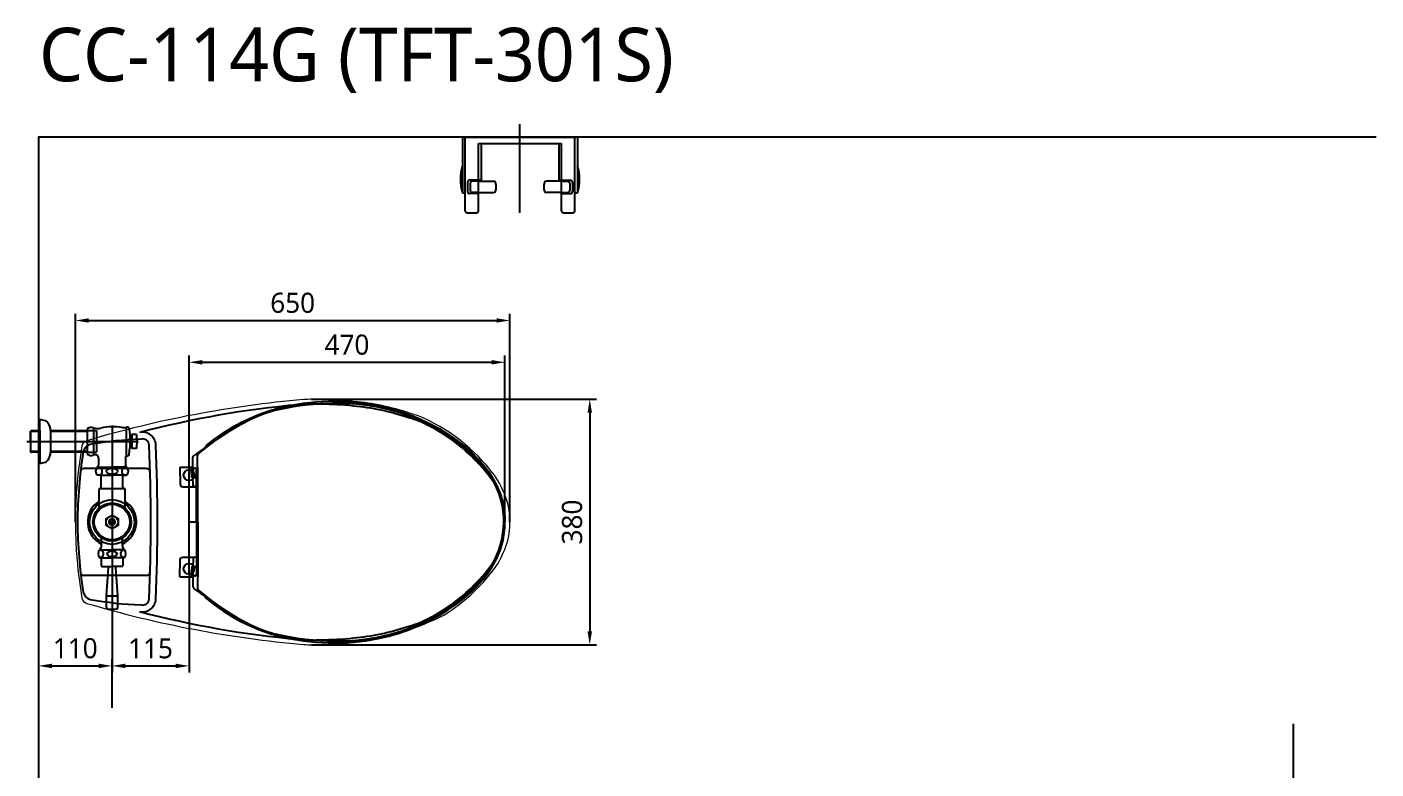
# Model space of a CAD drawing. Extents: x 19 to 4543, y -2930 to 3100.
# Drawn here: x 173 to 2190, y -1782 to -672 of the extents above; entities that cross this region are included whole.
import ezdxf

# ---------------------------------------------------------------- set-up
doc = ezdxf.new("R2010")
doc.units = 0
doc.header["$LTSCALE"] = 20
doc.header["$MEASUREMENT"] = 0
doc.linetypes.add('CENTER', pattern=[2, 1.25, -0.25, 0.25, -0.25])
doc.linetypes.add('DASHED2', pattern=[9.525, 6.35, -3.175])
doc.layers.get('0').update_dxf_attribs({"linetype": 'CONTINUOUS'})
doc.layers.get('DEFPOINTS').update_dxf_attribs({"linetype": 'CONTINUOUS'})
for name, color, linetype in [('1', 1, 'CONTINUOUS'), ('3', 3, 'CONTINUOUS'), ('4', 4, 'CONTINUOUS'), ('6', 6, 'CONTINUOUS'), ('CEN', 1, 'CENTER')]:
    doc.layers.add(name, color=color, linetype=linetype)
doc.layers.add('c', color=4, linetype='CONTINUOUS', lineweight=20)
doc.layers.add('M', color=6, linetype='DASHED2', lineweight=5)
doc.styles.add('GHS', font='romans', dxfattribs={"bigfont": 'ghs'})
doc.styles.get("Standard").update_dxf_attribs({"font": 'NanumGothic.ttf'})
doc.dimstyles.get("Standard").update_dxf_attribs({"dimtxt": 2.5, "dimasz": 2, "dimexe": 2, "dimexo": 1, "dimgap": 1.5, "dimtad": 1, "dimdec": 0, "dimlfac": 10, "dimrnd": 0.5, "dimzin": 0, "dimdsep": 46, "dimtxsty": 'Standard', "dimcen": 0, "dimclrt": 2, "dimadec": 0, "dimazin": 0, "dimtfac": 1, "dimtdec": 0, "dimtmove": 0, "dimatfit": 3, "dimfxl": 0, "dimtolj": 1, "dimtzin": 0, "dimarcsym": 0})

# ---------------------------------------------------------------- blocks, each defined once
blk = doc.blocks.new('*D141')
at = {"layer": '3', "color": 3, "lineweight": -2}
for p, q in [((300, -1554.7), (300, -1637.7)), ((190, -1609.6), (190, -1637.7)), ((210, -1627.7), (280, -1627.7))]:
    blk.add_line(p, q, dxfattribs=at)
at = {"layer": '3', "color": 3}
for points in [[(210, -1624.4), (210, -1631.1), (190, -1627.7)], [(280, -1624.4), (280, -1631.1), (300, -1627.7)]]:
    blk.add_solid(points, dxfattribs=at)
at = {"layer": 'DEFPOINTS', "color": 0}
for p in [(300, -1554.7), (190, -1609.6), (300, -1627.7)]:
    blk.add_point(p, dxfattribs=at)
at = {"layer": '3', "color": 2, "insert": (245, -1601.5), "char_height": 30, "attachment_point": 5}
blk.add_mtext('\\A1;110', dxfattribs=at)
blk = doc.blocks.new('*D147')
at = {"layer": '3', "color": 3, "lineweight": -2}
for p, q in [((245.2, -1412.5), (245.2, -1101.1)), ((895, -1412.5), (895, -1101.1)), ((265.2, -1111.1), (875, -1111.1))]:
    blk.add_line(p, q, dxfattribs=at)
at = {"layer": '3', "color": 3}
for points in [[(265.2, -1107.8), (265.2, -1114.4), (245.2, -1111.1)], [(875, -1107.8), (875, -1114.4), (895, -1111.1)]]:
    blk.add_solid(points, dxfattribs=at)
at = {"layer": 'DEFPOINTS', "color": 0}
for p in [(895, -1111.1), (245.2, -1412.5), (895, -1412.5)]:
    blk.add_point(p, dxfattribs=at)
at = {"layer": '3', "color": 2, "insert": (570.1, -1084.8), "char_height": 30, "attachment_point": 5}
blk.add_mtext('\\A1;650', dxfattribs=at)
blk = doc.blocks.new('*D148')
at = {"layer": '3', "color": 3, "lineweight": -2}
for p, q in [((415.1, -1490.5), (415.1, -1163.6)), ((887.5, -1412.3), (887.5, -1163.6)), ((435.1, -1173.6), (867.5, -1173.6))]:
    blk.add_line(p, q, dxfattribs=at)
at = {"layer": '3', "color": 3}
for points in [[(435.1, -1170.3), (435.1, -1177), (415.1, -1173.6)], [(867.5, -1170.3), (867.5, -1177), (887.5, -1173.6)]]:
    blk.add_solid(points, dxfattribs=at)
at = {"layer": 'DEFPOINTS', "color": 0}
for p in [(887.5, -1173.6), (887.5, -1412.3), (415.1, -1490.5)]:
    blk.add_point(p, dxfattribs=at)
at = {"layer": '3', "color": 2, "insert": (651.3, -1147.4), "char_height": 30, "attachment_point": 5}
blk.add_mtext('\\A1;470', dxfattribs=at)
blk = doc.blocks.new('*D149')
at = {"layer": '3', "color": 3, "lineweight": -2}
for p, q in [((598.1, -1229), (1024.3, -1229)), ((1014.3, -1249), (1014.3, -1576)), ((598.1, -1596), (1024.3, -1596))]:
    blk.add_line(p, q, dxfattribs=at)
at = {"layer": '3', "color": 3}
for points in [[(1011, -1249), (1017.7, -1249), (1014.3, -1229)], [(1011, -1576), (1017.7, -1576), (1014.3, -1596)]]:
    blk.add_solid(points, dxfattribs=at)
at = {"layer": 'DEFPOINTS', "color": 0}
for p in [(598.1, -1229), (598.1, -1596), (1014.3, -1596)]:
    blk.add_point(p, dxfattribs=at)
at = {"layer": '3', "color": 2, "insert": (988, -1412.5), "char_height": 30, "attachment_point": 5, "rotation": 90}
blk.add_mtext('\\A1;380', dxfattribs=at)
blk = doc.blocks.new('*D150')
at = {"layer": '3', "color": 3, "lineweight": -2}
for p, q in [((415.1, -1482.5), (415.1, -1637.7)), ((300, -1690.4), (300, -1617.7)), ((320, -1627.7), (395.1, -1627.7))]:
    blk.add_line(p, q, dxfattribs=at)
at = {"layer": '3', "color": 3}
for points in [[(320, -1624.4), (320, -1631.1), (300, -1627.7)], [(395.1, -1624.4), (395.1, -1631.1), (415.1, -1627.7)]]:
    blk.add_solid(points, dxfattribs=at)
at = {"layer": 'DEFPOINTS', "color": 0}
for p in [(415.1, -1482.5), (415.1, -1627.7), (300, -1690.4)]:
    blk.add_point(p, dxfattribs=at)
at = {"layer": '3', "color": 2, "insert": (357.5, -1601.6), "char_height": 30, "attachment_point": 5}
blk.add_mtext('\\A1;115', dxfattribs=at)

msp = doc.modelspace()

# ---------------------------------------------------------------- linework, layer by layer
at = {"color": 2}
for p, q in [((401.48202, -1330.33067), (406.48156, -1330.33067)), ((401.48202, -1330.33067), (401.92835, -1355.90029)), ((406.48156, -1330.33067), (412.91138, -1330.33067)), ((412.91138, -1330.33067), (418.74875, -1330.33067)), ((419.80728, -1330.33067), (418.74875, -1330.33067)), ((421.04436, -1331.45291), (421.04436, -1316.17545)), ((420.9065, -1345.83067), (419.37001, -1345.83067)), ((420.9065, -1345.83067), (421.25714, -1345.83067)), ((421.09931, -1356.88303), (420.9065, -1345.83067)), ((421.1836, -1333.79779), (421.1836, -1344.29772)), ((421.25714, -1345.83067), (426.45029, -1345.83067)), ((421.62986, -1331.87114), (425.42356, -1332.04998)), ((421.76928, -1345.20889), (421.73508, -1345.1918)), ((421.75257, -1345.63067), (422.63815, -1345.63067)), ((421.75257, -1345.83067), (421.75257, -1345.63067)), ((422.63815, -1345.63067), (426.45029, -1345.63067)), ((424.60374, -1345.46313), (423.05085, -1345.38866)), ((424.75257, -1332.34175), (424.75257, -1332.01835)), ((424.75257, -1345.63067), (424.75257, -1345.46742)), ((426.45029, -1412.51135), (426.45029, -1335.04963)), ((405.92788, -1359.83067), (412.91138, -1359.83067)), ((412.91138, -1359.83067), (424.09702, -1359.83067)), ((424.09702, -1359.83067), (424.44766, -1359.83067)), ((424.44766, -1359.83067), (426.45029, -1359.83067)), ((426.45029, -1412.51135), (426.45029, -1489.97307)), ((401.48202, -1494.69203), (401.92835, -1469.12241)), ((405.92788, -1465.19203), (412.91138, -1465.19203)), ((412.91138, -1465.19203), (424.09702, -1465.19203)), ((421.09931, -1468.13967), (420.9065, -1479.19203)), ((424.09702, -1465.19203), (424.44766, -1465.19203)), ((424.44766, -1465.19203), (426.45029, -1465.19203)), ((420.9065, -1479.19203), (419.37001, -1479.19203)), ((420.9065, -1479.19203), (421.25714, -1479.19203)), ((421.1836, -1491.2249), (421.1836, -1480.72498)), ((421.25714, -1479.19203), (426.45029, -1479.19203)), ((421.76928, -1479.81381), (421.73508, -1479.8309)), ((421.75257, -1479.19203), (421.75257, -1479.39203)), ((421.75257, -1479.39203), (422.63815, -1479.39203)), ((422.63815, -1479.39203), (426.45029, -1479.39203)), ((424.60374, -1479.55957), (423.05085, -1479.63404)), ((424.75257, -1479.39203), (424.75257, -1479.55528)), ((424.75257, -1492.68095), (424.75257, -1493.00435)), ((401.48202, -1494.69203), (406.48156, -1494.69203)), ((406.48156, -1494.69203), (412.91138, -1494.69203)), ((412.91138, -1494.69203), (418.74875, -1494.69203)), ((419.80728, -1494.69203), (418.74875, -1494.69203)), ((421.04436, -1493.56979), (421.04436, -1508.84725)), ((421.62986, -1493.15156), (425.42356, -1492.97272))]:
    msp.add_line(p, q, dxfattribs=at)
at = {"color": 7}
for p, q in [((350.92288, -1332.51135), (257.89224, -1332.51135)), ((350.92288, -1492.51135), (257.89224, -1492.51135))]:
    msp.add_line(p, q, dxfattribs=at)
at = {"color": 2}
for points in [[(447.13834, -1296.30057), (456.39594, -1289.30048), (465.99836, -1282.54637), (475.91575, -1276.10174), (486.13902, -1269.96702), (496.69462, -1264.13304), (507.5059, -1258.69341), (518.5555, -1253.7646), (529.90192, -1249.422), (541.58671, -1245.9718), (553.31847, -1243.24436), (565.11666, -1240.89295), (576.98513, -1238.91513), (588.90738, -1237.31191), (600.85647, -1236.08113)], [(482.6181, -1269.26722), (492.5375, -1263.8454), (505.47728, -1257.51938), (520.54924, -1251.13917), (535.97724, -1245.67229), (551.72913, -1241.21517), (567.73316, -1237.77827), (586.20761, -1234.87628), (604.80708, -1232.90606), (623.48345, -1231.89884), (642.18657, -1231.85352), (660.86537, -1232.83624), (679.45184, -1234.93906), (697.87607, -1238.16335), (713.81378, -1241.88802), (729.53276, -1246.44763), (744.99061, -1251.82582), (760.1444, -1258.0086), (774.94596, -1264.99312), (789.33505, -1272.79421), (803.24089, -1281.42766), (816.61402, -1290.8621), (826.90633, -1298.95497), (836.76381, -1307.57641), (846.06863, -1316.79696), (854.71691, -1326.63357), (862.68236, -1337.02618), (867.28416, -1343.79745), (871.51719, -1350.81229), (875.29061, -1358.08771), (878.45965, -1365.31719), (879.66039, -1368.431), (880.73806, -1371.45888), (881.74508, -1374.53561), (882.90165, -1378.44931), (884.15767, -1383.34248), (885.37768, -1389.12171), (886.45312, -1395.87978), (887.04058, -1401.21576)], [(518.60841, -1253.60591), (529.18746, -1249.5455), (541.45969, -1245.89145), (553.93984, -1243.00309), (566.51013, -1240.53498), (579.15578, -1238.4877), (595.80547, -1236.44273), (612.52842, -1235.12169), (629.29275, -1234.53282), (645.63144, -1234.65912), (661.94996, -1235.47901), (678.20672, -1237.10681), (694.34922, -1239.6155), (710.32533, -1243.03502), (714.9672, -1244.204)], [(600.85647, -1236.08113), (615.42882, -1235.08242), (629.58505, -1234.6436), (633.22069, -1234.61537), (636.82538, -1234.6208), (640.39885, -1234.65854), (643.94098, -1234.72706), (647.45214, -1234.82554), (650.93328, -1234.95433), (665.3173, -1235.85129), (679.77383, -1237.4088), (694.26085, -1239.69094), (708.72314, -1242.73386)], [(708.72314, -1242.73387), (716.40117, -1244.66094), (724.80887, -1247.02706), (733.91753, -1249.90174), (736.73014, -1250.85624), (739.59968, -1251.86309), (742.52514, -1252.92424), (745.50543, -1254.04168), (747.72045, -1254.89623), (749.56716, -1255.62452), (751.40888, -1256.3653), (753.24552, -1257.11853), (758.46433, -1259.339), (763.63904, -1261.6602), (768.76764, -1264.08145), (773.5148, -1266.43288), (776.99731, -1268.22714), (781.329, -1270.543), (785.53793, -1272.88504), (789.62512, -1275.2487), (793.59167, -1277.62953), (797.43878, -1280.0232), (801.16772, -1282.4255), (804.77983, -1284.83233), (808.22568, -1287.20408)], [(714.9672, -1244.204), (726.08642, -1247.33549), (741.58307, -1252.50925), (754.88843, -1257.73811), (767.92337, -1263.60874), (780.65557, -1270.10969), (793.0521, -1277.22971), (802.00918, -1282.90367)], [(441.32275, -1298.11115), (446.85588, -1293.57824), (451.93496, -1289.61809), (456.4751, -1286.23174), (460.44642, -1283.38342), (463.82429, -1281.04127), (466.63152, -1279.14946), (473.13168, -1274.95285), (479.93671, -1270.82323), (482.6181, -1269.26722)], [(451.16661, -1293.0698), (461.28465, -1285.65883), (471.7887, -1278.58367), (482.66496, -1271.86231), (493.87668, -1265.50936), (505.39778, -1259.56076), (517.24678, -1254.17743)], [(517.24678, -1254.17743), (518.60841, -1253.60591)], [(802.00918, -1282.90367), (805.07878, -1284.95774), (813.47532, -1290.88089)], [(808.22568, -1287.20408), (813.65965, -1291.10035), (821.65164, -1297.19588), (828.75048, -1303.00573), (835.0394, -1308.58779), (840.59563, -1313.94681)], [(427.8881, -1314.41381), (427.91813, -1313.38677), (427.95665, -1313.10523), (427.97078, -1313.02107), (428.40114, -1311.62112), (429.1766, -1310.37566), (430.11786, -1309.48616)], [(430.11778, -1309.48605), (435.08382, -1305.75866)], [(435.43147, -1305.49078), (447.13834, -1296.30057)], [(437.98781, -1302.09465), (438.07001, -1301.95174)], [(438.07001, -1301.95174), (439.11674, -1300.3971), (441.32275, -1298.11115)], [(438.34146, -1302.0569), (439.65633, -1301.36579)], [(824.28396, -1299.21997), (827.65364, -1301.99293), (835.42661, -1308.84762), (842.82759, -1316.10341), (849.83921, -1323.73601), (856.38583, -1331.6591), (862.21125, -1339.47787), (864.42195, -1342.68203), (866.49381, -1345.85949), (868.42413, -1349.01069), (870.46769, -1352.59293), (872.75438, -1356.97065), (875.19309, -1362.18062), (877.68117, -1368.25731), (880.09064, -1375.23368), (882.27523, -1383.13161), (883.66868, -1389.66528), (884.76758, -1396.71874), (885.49036, -1404.28066), (885.73543, -1410.34813)], [(418.74875, -1330.33067), (418.87744, -1330.33067), (419.43417, -1330.33067), (420.08328, -1330.33067), (420.7521, -1330.33067), (421.05562, -1330.33067)], [(421.04445, -1316.21346), (421.19846, -1314.8843), (421.69411, -1313.81686)], [(421.88947, -1313.53356), (422.00665, -1313.41042)], [(422.00665, -1313.41042), (422.21899, -1313.22244)], [(427.93674, -1319.54529), (427.88798, -1314.41381)], [(840.59563, -1313.94681), (843.12445, -1316.52994), (845.26443, -1318.79128), (847.0325, -1320.71434), (848.44304, -1322.28563), (849.50783, -1323.49441), (850.5519, -1324.6992), (856.23643, -1331.62506), (859.66279, -1336.12775), (862.98472, -1340.7539), (866.15999, -1345.51784), (868.91344, -1350.04081), (871.76641, -1355.24041), (874.62292, -1361.14492), (877.39111, -1367.77525), (878.94585, -1372.05603), (880.52883, -1377.01526), (882.05985, -1382.6684), (883.44722, -1389.02715), (884.58682, -1396.09659), (885.36334, -1403.87064), (885.65179, -1412.33067)], [(421.04437, -1331.42771), (421.09216, -1331.83067)], [(421.1836, -1333.79779), (421.29797, -1333.22407), (421.62299, -1332.73762), (422.10922, -1332.41245), (422.68268, -1332.29802)], [(421.1836, -1344.29772), (421.2595, -1344.68048), (421.4761, -1345.00493), (421.73631, -1345.19241)], [(421.78185, -1345.21504), (421.83248, -1345.23767), (422.21508, -1345.3136)], [(426.42622, -1345.50037), (425.40392, -1345.48621), (424.60374, -1345.46313)], [(401.92834, -1355.90029), (402.05742, -1356.84097), (402.35084, -1357.62116), (403.1241, -1358.68368), (404.45094, -1359.54807), (405.92792, -1359.83067)], [(885.96835, -1412.33067), (885.94816, -1410.27307), (885.88908, -1408.26122), (885.7934, -1406.29586), (885.66336, -1404.37765), (885.50115, -1402.50717), (885.30888, -1400.68494), (884.81912, -1397.05282)], [(887.04058, -1401.21576), (887.23071, -1403.62031), (887.53333, -1412.33067)], [(482.6181, -1555.75548), (492.5375, -1561.1773), (505.47728, -1567.50331), (520.54924, -1573.88352), (535.97724, -1579.35041), (551.72913, -1583.80752), (567.73316, -1587.24442), (586.20761, -1590.14642), (604.80708, -1592.11664), (623.48345, -1593.12386), (642.18657, -1593.16918), (660.86537, -1592.18646), (679.45184, -1590.08364), (697.87607, -1586.85935), (713.81378, -1583.13468), (729.53276, -1578.57507), (744.99061, -1573.19687), (760.1444, -1567.01409), (774.94596, -1560.02958), (789.33505, -1552.22849), (803.24089, -1543.59503), (816.61402, -1534.16059), (826.90633, -1526.06773), (836.76381, -1517.44629), (846.06863, -1508.22574), (854.71691, -1498.38913), (862.68236, -1487.99651), (867.28416, -1481.22525), (871.51719, -1474.21041), (875.29061, -1466.93499), (878.45965, -1459.70551), (879.66039, -1456.5917), (880.73806, -1453.56382), (881.74508, -1450.48708), (882.90165, -1446.57339), (884.15767, -1441.68022), (885.37768, -1435.90099), (886.45312, -1429.14292), (887.04058, -1423.80694)], [(824.28396, -1525.80273), (827.65364, -1523.02977), (835.42661, -1516.17508), (842.82759, -1508.91929), (849.83921, -1501.28669), (856.38583, -1493.36359), (862.21125, -1485.54483), (864.42195, -1482.34067), (866.49381, -1479.1632), (868.42413, -1476.01201), (870.46769, -1472.42976), (872.75438, -1468.05205), (875.19309, -1462.84208), (877.68117, -1456.76539), (880.09064, -1449.78902), (882.27523, -1441.89108), (883.66868, -1435.35742), (884.76758, -1428.30395), (885.49036, -1420.74204), (885.73543, -1414.67457)], [(835.78757, -1515.85332), (838.50132, -1513.26801), (845.1769, -1506.46702), (851.51747, -1499.35257), (857.50512, -1491.9389), (863.1335, -1484.24814), (868.29971, -1476.24342), (872.8543, -1467.87629), (876.74874, -1459.18141), (879.96863, -1450.21531), (882.49205, -1441.02863), (884.30563, -1431.676), (885.39781, -1422.21195), (885.74758, -1414.63321)], [(840.59563, -1511.07589), (843.12445, -1508.49276), (845.26443, -1506.23142), (847.0325, -1504.30836), (848.44304, -1502.73707), (849.50783, -1501.52829), (850.5519, -1500.3235), (856.23643, -1493.39764), (859.66279, -1488.89494), (862.98472, -1484.2688), (866.15999, -1479.50486), (868.91344, -1474.98189), (871.76641, -1469.78229), (874.62292, -1463.87778), (877.39111, -1457.24745), (878.94585, -1452.96667), (880.52883, -1448.00744), (882.05985, -1442.3543), (883.44722, -1435.99554), (884.58682, -1428.92611), (885.36334, -1421.15205), (885.65179, -1412.69203)], [(885.96835, -1412.69203), (885.94816, -1414.74963), (885.88908, -1416.76148), (885.7934, -1418.72684), (885.66336, -1420.64505), (885.50115, -1422.51553), (885.30888, -1424.33776), (884.81912, -1427.96987)], [(887.04058, -1423.80694), (887.23071, -1421.40238), (887.53333, -1412.69203)], [(401.92834, -1469.12241), (402.05742, -1468.18173), (402.35084, -1467.40154), (403.1241, -1466.33902), (404.45094, -1465.47462), (405.92792, -1465.19203)], [(421.1836, -1480.72498), (421.2595, -1480.34221), (421.4761, -1480.01777), (421.73631, -1479.83028)], [(421.1836, -1491.2249), (421.29797, -1491.79863), (421.62299, -1492.28508), (422.10922, -1492.61025), (422.68268, -1492.72467)], [(421.78185, -1479.80765), (421.83248, -1479.78503), (422.21508, -1479.70909)], [(426.42622, -1479.52233), (425.40392, -1479.53649), (424.60374, -1479.55957)], [(418.74875, -1494.69203), (418.87744, -1494.69203), (419.43417, -1494.69203), (420.08328, -1494.69203), (420.7521, -1494.69203), (421.05562, -1494.69203)], [(421.04437, -1493.59499), (421.09216, -1493.19203)], [(421.04445, -1508.80924), (421.19846, -1510.1384), (421.69411, -1511.20584)], [(421.88947, -1511.48914), (422.00665, -1511.61228)], [(422.00665, -1511.61228), (422.21899, -1511.80026)], [(427.93674, -1505.47741), (427.88798, -1510.60889)], [(427.8881, -1510.60889), (427.91813, -1511.63592), (427.95665, -1511.91747), (427.97078, -1512.00163), (428.40114, -1513.40157), (429.1766, -1514.64704), (430.11786, -1515.53654)], [(808.22568, -1537.81862), (813.65965, -1533.92234), (821.65164, -1527.82682), (828.75048, -1522.01696), (835.0394, -1516.43491), (840.59563, -1511.07589)], [(430.11778, -1515.53665), (435.08382, -1519.26404)], [(435.43147, -1519.53192), (447.13834, -1528.72212)], [(437.98781, -1522.92805), (438.07001, -1523.07095)], [(438.07001, -1523.07095), (439.11674, -1524.6256), (441.32275, -1526.91154)], [(438.34146, -1522.9658), (439.65633, -1523.65691)], [(441.32275, -1526.91154), (446.85588, -1531.44446), (451.93496, -1535.40461), (456.4751, -1538.79096), (460.44642, -1541.63928), (463.82429, -1543.98143), (466.63152, -1545.87324), (473.13168, -1550.06985), (479.93671, -1554.19947), (482.6181, -1555.75548)], [(447.13834, -1528.72212), (456.39594, -1535.72221), (465.99836, -1542.47633), (475.91575, -1548.92096), (486.13902, -1555.05568), (496.69462, -1560.88966), (507.5059, -1566.32928), (518.5555, -1571.2581), (529.90192, -1575.6007), (541.58671, -1579.0509), (553.31847, -1581.77834), (565.11666, -1584.12975), (576.98513, -1586.10757), (588.90738, -1587.71078), (600.85647, -1588.94157)], [(451.16661, -1531.9529), (461.28465, -1539.36387), (471.7887, -1546.43903), (482.66496, -1553.16039), (493.87668, -1559.51333), (505.39778, -1565.46194), (517.24678, -1570.84527)], [(708.72314, -1582.28883), (716.40117, -1580.36176), (724.80887, -1577.99563), (733.91753, -1575.12095), (736.73014, -1574.16646), (739.59968, -1573.1596), (742.52514, -1572.09845), (745.50543, -1570.98102), (747.72045, -1570.12647), (749.56716, -1569.39818), (751.40888, -1568.6574), (753.24552, -1567.90416), (758.46433, -1565.6837), (763.63904, -1563.3625), (768.76764, -1560.94125), (773.5148, -1558.58982), (776.99731, -1556.79555), (781.329, -1554.4797), (785.53793, -1552.13766), (789.62512, -1549.774), (793.59167, -1547.39317), (797.43878, -1544.9995), (801.16772, -1542.5972), (804.77983, -1540.19037), (808.22568, -1537.81862)], [(714.9672, -1580.8187), (726.08642, -1577.68721), (741.58307, -1572.51344), (754.88843, -1567.28459), (767.92337, -1561.41396), (780.65557, -1554.913), (793.0521, -1547.79298), (802.00918, -1542.11903)], [(802.00918, -1542.11903), (805.07878, -1540.06496), (813.47532, -1534.14181)], [(517.24678, -1570.84527), (518.60841, -1571.41679)], [(518.60841, -1571.41679), (529.18746, -1575.47719), (541.45969, -1579.13125), (553.93984, -1582.01961), (566.51013, -1584.48771), (579.15578, -1586.535), (595.80547, -1588.57997), (612.52842, -1589.90101), (629.29275, -1590.48988), (645.63144, -1590.36358), (661.94996, -1589.54368), (678.20672, -1587.91588), (694.34922, -1585.4072), (710.32533, -1581.98767), (714.9672, -1580.8187)], [(600.85647, -1588.94157), (615.42882, -1589.94028), (629.58505, -1590.3791), (633.22069, -1590.40733), (636.82538, -1590.40189), (640.39885, -1590.36416), (643.94098, -1590.29564), (647.45214, -1590.19716), (650.93328, -1590.06837), (665.3173, -1589.17141), (679.77383, -1587.6139), (694.26085, -1585.33176), (708.72314, -1582.28884)]]:
    msp.add_lwpolyline(points, dxfattribs=at)
at = {"color": 7}
for centre, radius in [((415.05057, -1342.51135), 8), ((300.00001, -1412.51135), 33.5), ((415.05057, -1482.51135), 8)]:
    msp.add_circle(centre, radius, dxfattribs=at)
for centre, radius, start, end in [((706.34572, -2661.76422), 1430.45812, 95.11794364, 104.76916329), ((598.74759, -1433.70351), 197.70939, 90, 95.82553124), ((598.12328, -1532.68315), 296.68968, 87.30766666, 89.87943578), ((608.88605, -1728.60669), 492.29028, 83.93328529, 89.5980852), ((627.8469, -1598.12178), 360.56714, 71.47003918, 84.72270526), ((669.24282, -1502.02182), 256.44152, 68.64276824, 73.41628838), ((651.28783, -1506.68199), 267.74245, 34.79460198, 65.42582368), ((367.25052, -1859.83967), 571.89901, 92.39839577, 100.04795259), ((345.51184, -1298.198), 20, 2.4313516, 102.67361672), ((345.51184, -1298.198), 10, 2.4313516, 102.67361672), ((1036.70739, -1423.78775), 788.58094, 171.54212499, 179.18034124), ((271.30986, -1311.21258), 15, 104.83242152, 166.85567064), ((-2346.71163, -1412.51137), 2704.64929, 357.56864837, 2.4313516), ((-2346.71163, -1412.51137), 2714.64929, 357.56864837, 2.4313516), ((257.89224, -1337.51135), 5, 90, 173.67507908), ((350.92288, -1338.51135), 6, 1.57131209, 90), ((718.54403, -1438.70514), 174.59501, 17.32800915, 29.0605567), ((1036.03871, -1401.26058), 787.91196, 180.81849071, 188.46315653), ((718.54403, -1386.31755), 174.59501, 330.9394433, 342.67199085), ((651.28783, -1318.34071), 267.74245, 294.57417632, 325.20539802), ((257.89224, -1487.51135), 5, 186.32492092, 270), ((350.92288, -1486.51135), 6, 270, 358.42868868), ((271.31344, -1513.80868), 15, 193.14635847, 255.16960759), ((367.25052, -965.18303), 571.89901, 259.95204741, 267.60160423), ((345.51184, -1526.82474), 20, 257.32638118, 357.56864837), ((345.51184, -1526.82474), 10, 257.32638118, 357.56864837), ((706.65643, -160.32969), 1433.3986, 255.22575831, 264.86652787), ((627.8469, -1226.90091), 360.56714, 275.27729474, 288.52996082), ((670.03456, -1325.15543), 254.14659, 286.60430703, 291.36789078), ((598.74759, -1391.31918), 197.70939, 264.09326277, 270), ((598.12328, -1292.33954), 296.68968, 270.12056422, 272.69233334), ((608.70015, -1094.13061), 494.58253, 270.38918731, 276.0601497)]:
    msp.add_arc(centre, radius, start, end, dxfattribs=at)
at = {"color": 2, "extrusion": (0, 0, -1)}
for centre, major_axis, ratio, start_param, end_param in [((438.60816, -1302.89), (0.46097, -0.74708), 0.9437829254, 3.0321904848, 3.3522626678), ((438.60816, -1302.89), (0.46097, -0.74708), 0.9437829254, 3.3522626678, 3.3988326851), ((440.03384, -1302.05935), (0.37875, -0.70868), 0.9529853192, 2.9719403291, 3.3529618227), ((422.97293, -1314.04073), (0.976, -0.56027), 0.8928224355, 3.4765710286, 3.6216001071), ((430.41436, -1331.8152), (9.37, -0.00103), 0.0174547165, 2.7862085068, 3.0405427145), ((428.75257, -1332.33067), (4.05, 0), 0.0174550649, 3.1415865133, 3.2988836162), ((428.75257, -1332.33067), (4.05, 0), 0.0174550649, 2.3581975305, 3.1415865133), ((425.40644, -1335.04963), (0, -3.00005), 0.3479425283, 3.1579929784, 4.7123889431), ((424.09702, -1356.83067), (0, 3), 0.999390827, 3.1415925463, 4.6949355808)]:
    msp.add_ellipse(centre, major_axis=major_axis, ratio=ratio, start_param=start_param, end_param=end_param, dxfattribs=at)
at = {"color": 2}
for centre, major_axis, ratio, start_param, end_param in [((424.09702, -1468.19203), (0, -3), 0.999390827, 3.1415925463, 4.6949355808), ((428.75257, -1492.69203), (4.05, 0), 0.0174550649, 2.3581975305, 3.1415865133), ((428.75257, -1492.69203), (4.05, 0), 0.0174550649, 3.1415865133, 3.2988836162), ((425.40644, -1489.97307), (0, 3.00005), 0.3479425283, 3.1579929784, 4.7123889431), ((430.41436, -1493.2075), (9.37, 0.00103), 0.0174547165, 2.7862085068, 3.0405427145), ((422.97293, -1510.98196), (0.976, 0.56027), 0.8928224355, 3.4765710286, 3.6216001071), ((438.60816, -1522.1327), (0.46097, 0.74708), 0.9437829254, 3.0321904848, 3.3522626678), ((438.60816, -1522.1327), (0.46097, 0.74708), 0.9437829254, 3.3522626678, 3.3988326851), ((440.03384, -1522.96334), (0.37875, 0.70868), 0.9529853192, 2.9719403291, 3.3529618227)]:
    msp.add_ellipse(centre, major_axis=major_axis, ratio=ratio, start_param=start_param, end_param=end_param, dxfattribs=at)
for points, knots in [([(422.70036, -1312.86505), (422.7223, -1312.84886), (422.80118, -1312.79089), (422.94877, -1312.6838), (423.17143, -1312.52495), (423.43846, -1312.33571), (423.7605, -1312.1089), (424.15015, -1311.83578), (424.62026, -1311.50735), (425.17624, -1311.11957), (425.79676, -1310.68672), (426.45467, -1310.22711), (427.14764, -1309.74187), (427.87054, -1309.23422), (428.61593, -1308.70926), (429.37636, -1308.17221), (430.1441, -1307.62876), (430.91045, -1307.08548), (431.6667, -1306.54907), (432.40445, -1306.02611), (433.11598, -1305.52273), (433.79453, -1305.04434), (434.4345, -1304.59545), (434.83254, -1304.3182), (435.0239, -1304.1855)], [0.08128616215, 0.08128616215, 0.08128616215, 0.08128616215, 0.09375, 0.125, 0.15625, 0.1875, 0.21875, 0.25, 0.28125, 0.3125, 0.34375, 0.375, 0.40625, 0.4375, 0.46875, 0.5, 0.53125, 0.5625, 0.59375, 0.625, 0.65625, 0.6875, 0.71875, 0.75, 0.75, 0.75, 0.75]), ([(421.6871, -1313.83098), (421.69411, -1313.81686), (421.71867, -1313.7697), (421.74712, -1313.72256), (421.76902, -1313.68968)], [0.79656395204, 0.79656395204, 0.79656395204, 0.79656395204, 0.813250188567, 0.85225792718, 0.85225792718, 0.85225792718, 0.85225792718]), ([(422.33822, -1313.14138), (422.37615, -1313.11103), (422.45855, -1313.04646), (422.58262, -1312.95236), (422.6673, -1312.88945), (422.70036, -1312.86505)], [0, 0, 0, 0, 0.03125, 0.0625, 0.081286162155, 0.081286162155, 0.081286162155, 0.081286162155]), ([(424.46604, -1332.20179), (424.11117, -1332.20975), (423.43059, -1332.22875), (422.77867, -1332.2618), (422.65827, -1332.28573), (422.68268, -1332.29802)], [0.43512250996, 0.43512250996, 0.43512250996, 0.43512250996, 0.6, 0.8, 1, 1, 1, 1]), ([(421.6871, -1511.19172), (421.69411, -1511.20584), (421.71867, -1511.253), (421.74712, -1511.30014), (421.76902, -1511.33301)], [0.79656395204, 0.79656395204, 0.79656395204, 0.79656395204, 0.813250188567, 0.85225792718, 0.85225792718, 0.85225792718, 0.85225792718]), ([(422.33822, -1511.88132), (422.37615, -1511.91167), (422.45855, -1511.97624), (422.58262, -1512.07033), (422.6673, -1512.13325), (422.70036, -1512.15765)], [0, 0, 0, 0, 0.03125, 0.0625, 0.081286162155, 0.081286162155, 0.081286162155, 0.081286162155]), ([(424.46604, -1492.82091), (424.11117, -1492.81295), (423.43059, -1492.79395), (422.77867, -1492.76089), (422.65827, -1492.73696), (422.68268, -1492.72467)], [0.43512250996, 0.43512250996, 0.43512250996, 0.43512250996, 0.6, 0.8, 1, 1, 1, 1]), ([(422.70036, -1512.15765), (422.7223, -1512.17384), (422.80118, -1512.23181), (422.94877, -1512.3389), (423.17143, -1512.49775), (423.43846, -1512.68699), (423.7605, -1512.9138), (424.15015, -1513.18691), (424.62026, -1513.51534), (425.17624, -1513.90313), (425.79676, -1514.33597), (426.45467, -1514.79559), (427.14764, -1515.28083), (427.87054, -1515.78848), (428.61593, -1516.31344), (429.37636, -1516.85049), (430.1441, -1517.39394), (430.91045, -1517.93722), (431.6667, -1518.47363), (432.40445, -1518.99659), (433.11598, -1519.49997), (433.79453, -1519.97836), (434.4345, -1520.42724), (434.83254, -1520.7045), (435.0239, -1520.8372)], [0.08128616215, 0.08128616215, 0.08128616215, 0.08128616215, 0.09375, 0.125, 0.15625, 0.1875, 0.21875, 0.25, 0.28125, 0.3125, 0.34375, 0.375, 0.40625, 0.4375, 0.46875, 0.5, 0.53125, 0.5625, 0.59375, 0.625, 0.65625, 0.6875, 0.71875, 0.75, 0.75, 0.75, 0.75])]:
    msp.add_open_spline(points, degree=3, knots=knots, dxfattribs=at)
for points in [[(435.0239, -1304.1855), (435.21525, -1304.0528), (435.58261, -1303.79924), (436.08566, -1303.45604), (436.53969, -1303.15081), (436.94442, -1302.88376), (437.3002, -1302.65463), (437.60753, -1302.46296), (437.86753, -1302.3079), (438.00953, -1302.22866), (438.07296, -1302.19489)], [(435.08382, -1305.75866), (435.1432, -1305.71297), (435.26052, -1305.62263), (435.37496, -1305.53437), (435.43147, -1305.49078)], [(438.07296, -1302.19489), (438.24303, -1302.10434), (438.58017, -1301.92533), (439.07319, -1301.66612), (439.39096, -1301.50153), (439.5465, -1301.42178)], [(439.5465, -1301.42178), (439.60721, -1301.39066), (439.74413, -1301.31633), (439.99823, -1301.1671), (440.29913, -1300.98077), (440.65186, -1300.75381), (441.05845, -1300.48441), (441.51919, -1300.17194), (442.0354, -1299.81511), (442.60703, -1299.41359), (443.23322, -1298.96773), (443.91173, -1298.47898), (444.63869, -1297.9501), (445.40842, -1297.38534), (446.21346, -1296.79046), (447.04446, -1296.17276), (447.8913, -1295.5402), (448.74128, -1294.90282), (449.586, -1294.267), (450.40705, -1293.64655), (450.91808, -1293.25879), (451.16661, -1293.0698)], [(419.37001, -1345.83067), (419.26998, -1343.35381), (419.06616, -1338.29361), (418.85556, -1333.02048), (418.74875, -1330.33067)], [(421.76902, -1313.68968), (421.80851, -1313.6304), (421.8544, -1313.5716), (421.90698, -1313.51409)], [(428.37551, -1412.33067), (428.37551, -1402.71873), (428.34653, -1383.04129), (428.21332, -1353.09628), (428.04491, -1330.98338), (427.93674, -1319.54529)], [(421.67634, -1332.7027), (421.67642, -1332.42681), (421.67649, -1332.15035), (421.67653, -1331.87332)], [(423.05085, -1345.38866), (422.88367, -1345.38064), (422.59861, -1345.36439), (422.31665, -1345.33907), (422.23214, -1345.32213), (422.21508, -1345.3136)], [(424.65452, -1332.19772), (424.5903, -1332.19906), (424.52746, -1332.20041), (424.46604, -1332.20179)], [(428.37551, -1412.69203), (428.37551, -1422.30397), (428.34653, -1441.98141), (428.21332, -1471.92642), (428.04491, -1494.03932), (427.93674, -1505.47741)], [(428.37551, -1412.69203), (428.37551, -1412.63181), (428.37551, -1412.57158), (428.37551, -1412.51135)], [(419.37001, -1479.19203), (419.26998, -1481.66889), (419.06616, -1486.72908), (418.85556, -1492.00222), (418.74875, -1494.69203)], [(421.67634, -1492.32), (421.67642, -1492.59589), (421.67649, -1492.87234), (421.67653, -1493.14937)], [(423.05085, -1479.63404), (422.88367, -1479.64206), (422.59861, -1479.65831), (422.31665, -1479.68363), (422.23214, -1479.70056), (422.21508, -1479.70909)], [(421.76902, -1511.33301), (421.80851, -1511.3923), (421.8544, -1511.4511), (421.90698, -1511.50861)], [(424.65452, -1492.82498), (424.5903, -1492.82364), (424.52746, -1492.82228), (424.46604, -1492.82091)], [(435.0239, -1520.8372), (435.21525, -1520.9699), (435.58261, -1521.22346), (436.08566, -1521.56666), (436.53969, -1521.87189), (436.94442, -1522.13893), (437.3002, -1522.36806), (437.60753, -1522.55973), (437.86753, -1522.7148), (438.00953, -1522.79404), (438.07296, -1522.82781)], [(435.08382, -1519.26404), (435.1432, -1519.30973), (435.26052, -1519.40007), (435.37496, -1519.48832), (435.43147, -1519.53192)], [(438.07296, -1522.82781), (438.24303, -1522.91836), (438.58017, -1523.09736), (439.07319, -1523.35658), (439.39096, -1523.52117), (439.5465, -1523.60091)], [(439.5465, -1523.60091), (439.60721, -1523.63204), (439.74413, -1523.70637), (439.99823, -1523.85559), (440.29913, -1524.04192), (440.65186, -1524.26889), (441.05845, -1524.53828), (441.51919, -1524.85076), (442.0354, -1525.20759), (442.60703, -1525.6091), (443.23322, -1526.05496), (443.91173, -1526.54372), (444.63869, -1527.0726), (445.40842, -1527.63736), (446.21346, -1528.23224), (447.04446, -1528.84994), (447.8913, -1529.48249), (448.74128, -1530.11988), (449.586, -1530.7557), (450.40705, -1531.37614), (450.91808, -1531.76391), (451.16661, -1531.9529)]]:
    msp.add_open_spline(points, degree=3, dxfattribs=at)
at = {"layer": '1'}
msp.add_line((910, -950), (910, -817.24134), dxfattribs=at)
at = {"layer": '4'}
for p, q in [((824, -837), (996, -837)), ((824, -837), (824, -920)), ((828, -947), (828, -837)), ((848, -846.30569), (972, -846.30569)), ((848, -947), (848, -846.30569)), ((851.77251, -846.30569), (851.77251, -901.30569)), ((968.22748, -846.30569), (968.22748, -901.30569)), ((972, -947), (972, -846.30569)), ((992, -947), (992, -837)), ((996, -837), (996, -920)), ((831.6252, -904.30569), (831.6252, -918.30569)), ((848, -901.30569), (834.6252, -901.30569)), ((835.6252, -905.80569), (835.6252, -916.80569)), ((848, -902.80569), (838.6252, -902.80569)), ((851.77251, -901.30569), (848, -901.30569)), ((848, -902.80569), (870.45493, -902.80569)), ((972, -902.80569), (949.54507, -902.80569)), ((968.22748, -901.30569), (972, -901.30569)), ((972, -901.30569), (985.3748, -901.30569)), ((972, -902.80569), (981.3748, -902.80569)), ((984.3748, -905.80569), (984.3748, -916.80569)), ((988.3748, -904.30569), (988.3748, -918.30569)), ((824, -920), (828, -920)), ((848, -921.30569), (834.6252, -921.30569)), ((848, -919.80569), (838.6252, -919.80569)), ((848, -919.80569), (870.45493, -919.80569)), ((972, -919.80569), (949.54507, -919.80569)), ((972, -919.80569), (981.3748, -919.80569)), ((972, -921.30569), (985.3748, -921.30569)), ((992, -920), (996, -920)), ((831, -950), (845, -950)), ((975, -950), (989, -950)), ((192, -1275.7487), (192, -1259.4987)), ((300.00001, -1268.26058), (300.00001, -1554.70225)), ((321.00001, -1270.51135), (321.00001, -1313.01135)), ((321.00001, -1270.51135), (322.79042, -1270.51135)), ((178, -1276.8987), (179.15, -1275.7487)), ((178, -1291.9987), (178, -1276.8987)), ((178, -1276.8987), (178, -1277.9987)), ((192, -1276.8987), (178, -1276.8987)), ((178, -1277.9987), (178, -1305.9987)), ((179.15, -1275.7487), (192, -1275.7487)), ((192, -1275.7487), (192, -1308.2487)), ((207.99844, -1275.7487), (263.00001, -1275.76135)), ((207.99844, -1275.7487), (207.99844, -1308.2487)), ((263.00001, -1276.91135), (207.99844, -1276.8987)), ((263.00001, -1276.91135), (261.00816, -1275.76135)), ((263.00001, -1273.01135), (263.00001, -1292.01135)), ((263.00001, -1275.76135), (277.00001, -1275.76135)), ((272.45716, -1271.59984), (272.45716, -1312.42286)), ((277.00001, -1275.76135), (277.00001, -1308.26135)), ((314.52998, -1271.01135), (321.00001, -1271.01135)), ((325.77493, -1273.20696), (326.70672, -1282.34325)), ((326.70672, -1282.34325), (326.70672, -1301.67945)), ((329.72429, -1281.61904), (329.1728, -1282.77222)), ((336.72429, -1281.61904), (329.72429, -1281.61904)), ((329.72429, -1281.61904), (329.72429, -1302.40365)), ((172.82716, -1291.9987), (339.5003, -1292.01135)), ((178, -1305.9987), (178, -1307.0987)), ((178, -1307.0987), (178, -1305.9987)), ((178, -1307.0987), (179.15, -1308.2487)), ((192, -1307.0987), (178, -1307.0987)), ((192, -1308.2487), (179.15, -1308.2487)), ((192, -1308.2487), (192, -1324.4987)), ((263.00001, -1307.11135), (207.99844, -1307.0987)), ((263.00001, -1308.26135), (207.99844, -1308.2487)), ((263.00001, -1307.11135), (261.00816, -1308.26135)), ((263.00001, -1292.01135), (263.00001, -1311.01135)), ((263.00001, -1308.26135), (277.00001, -1308.26135)), ((325.77493, -1310.81573), (326.70672, -1301.67945)), ((329.72429, -1302.40365), (329.1728, -1301.25048)), ((336.72429, -1302.40365), (329.72429, -1302.40365)), ((335.50001, -1291.26135), (335.50001, -1292.76135)), ((337.50001, -1291.26135), (335.50001, -1291.26135)), ((337.50001, -1292.76135), (335.50001, -1292.76135)), ((279.00001, -1330.63839), (278.18859, -1330.63839)), ((278.42266, -1330.63839), (280.00001, -1327.90634)), ((279.00001, -1330.63839), (300.00001, -1330.63839)), ((279.00001, -1330.63839), (279.90001, -1330.63839)), ((280.00001, -1316.84588), (280.00001, -1327.90634)), ((321.00001, -1330.63839), (300.00001, -1330.63839)), ((320.00001, -1317.13445), (320.00001, -1323.00296)), ((320.00001, -1323.00296), (320.00001, -1327.90634)), ((321.57736, -1330.63839), (320.00001, -1327.90634)), ((321.00001, -1330.63839), (321.81143, -1330.63839)), ((321.50001, -1313.51135), (322.79042, -1313.51135)), ((282.75001, -1342.39167), (278.50001, -1342.39167)), ((282.75001, -1342.39167), (278.50001, -1342.39167)), ((282.75001, -1342.39167), (300.00001, -1342.39167)), ((282.75001, -1342.39167), (284.00001, -1342.39167)), ((284.00001, -1362.51135), (284.00001, -1342.39167)), ((317.25001, -1342.39167), (300.00001, -1342.39167)), ((316.00001, -1362.51135), (316.00001, -1342.39167)), ((316.00001, -1362.51135), (316.00001, -1342.39167)), ((317.25001, -1342.39167), (321.50001, -1342.39167)), ((280.50001, -1364.51135), (280.50001, -1391.72674)), ((282.50001, -1362.51135), (284.00001, -1362.51135)), ((284.00001, -1362.51135), (317.50001, -1362.51135)), ((317.50001, -1362.51135), (316.00001, -1362.51135)), ((319.50001, -1391.72674), (319.50001, -1364.51135)), ((295.67168, -1411.71771), (304.32835, -1411.71771)), ((295.67168, -1413.30499), (304.32835, -1413.30499)), ((282.50001, -1452.51135), (284.09809, -1449.7434)), ((283.50001, -1454.01135), (283.50001, -1450.7793)), ((284.50001, -1448.2434), (284.50001, -1436.42787)), ((315.50001, -1448.2434), (315.50001, -1436.42787)), ((317.50001, -1452.51135), (315.90194, -1449.7434)), ((316.50001, -1454.01135), (316.50001, -1450.7793)), ((281.54181, -1454.01135), (300.00001, -1454.01135)), ((281.54181, -1466.01135), (300.00001, -1466.01135)), ((282.50001, -1454.01135), (282.50001, -1452.51135)), ((283.50001, -1452.51135), (282.50001, -1452.51135)), ((284.00001, -1467.01135), (284.00001, -1478.01135)), ((318.45822, -1454.01135), (300.00001, -1454.01135)), ((300.00001, -1457.51135), (300.00001, -1549.59164)), ((318.45822, -1466.01135), (300.00001, -1466.01135)), ((316.00001, -1467.01135), (316.00001, -1478.01135)), ((316.50001, -1452.51135), (317.50001, -1452.51135)), ((317.50001, -1454.01135), (317.50001, -1452.51135)), ((285.00001, -1479.01135), (289.25001, -1479.01135)), ((289.25002, -1479.01135), (300.00001, -1479.01135)), ((291.50001, -1522.96601), (294.50001, -1480.76854)), ((315.00001, -1479.01135), (300.00001, -1479.01135)), ((308.50001, -1522.96601), (305.50001, -1480.76854)), ((291.50001, -1522.96601), (308.50001, -1522.96601)), ((291.50001, -1540.35043), (291.50001, -1522.96601)), ((308.50001, -1540.35043), (308.50001, -1522.96601))]:
    msp.add_line(p, q, dxfattribs=at)
msp.add_lwpolyline([(300.00001, -1402.11371), (309.00463, -1407.31253), (309.00463, -1417.71017), (300.00001, -1422.90899), (290.9954, -1417.71017), (290.9954, -1407.31253)], close=True, dxfattribs=at)
for radius in [28.5, 26.5083, 9.00462, 4.40049]:
    msp.add_circle((300.00001, -1412.51135), radius, dxfattribs=at)
for centre, radius, start, end in [((889.17655, -900), 68.17612, 162.94090658, 197.05909342), ((930.82345, -900), 68.17612, 342.94090658, 17.05909342), ((834.6252, -904.30569), 3, 90, 180), ((838.6252, -905.80569), 3, 90, 180), ((870.45493, -905.80569), 3, 20.74302765, 90), ((855.93259, -911.30569), 18.52895, 339.25697235, 20.74302765), ((964.0674, -911.30569), 18.52895, 159.25697235, 200.74302765), ((949.54507, -905.80569), 3, 90, 159.25697235), ((981.3748, -905.80569), 3, 0, 90), ((985.3748, -904.30569), 3, 0, 90), ((834.6252, -918.30569), 3, 180, 270), ((838.6252, -916.80569), 3, 180, 270), ((870.45493, -916.80569), 3, 270, 339.25697235), ((949.54507, -916.80569), 3, 200.74302765, 270), ((981.3748, -916.80569), 3, 270, 0), ((985.3748, -918.30569), 3, 270, 0), ((831, -947), 3, 180, 270), ((845, -947), 3, 270, 0), ((975, -947), 3, 180, 270), ((989, -947), 3, 270, 0), ((190.5, -1289.46117), 30, 70.99286388, 87.13401602), ((196.65552, -1270.42053), 10, 37.19654919, 68.8073231), ((188, -1275.4987), 20, 359.2837841, 33.79228837), ((302.00001, -1349.01135), 79, 80.87394109, 103.58681326), ((322.79042, -1273.51135), 3, 5.82336272, 90), ((269.02513, -1280.99245), 10, 69.92787879, 127.05), ((278.97801, -1253.75387), 19, 249.92787879, 283.58681326), ((328.00001, -1282.21135), 1.3, 185.82323164, 334.44131347), ((267.50001, -1292.01135), 70, 4.42435579, 8.53777862), ((267.50001, -1292.01135), 70, 0.61385986, 4.42435579), ((188, -1308.4987), 20, 326.20771163, 0.7162159), ((269.02513, -1303.03025), 10, 232.95, 290.07212121), ((322.79042, -1310.51135), 3, 270, 354.17663728), ((328.00001, -1301.81135), 1.3, 25.55868653, 174.17676836), ((267.50001, -1292.01135), 70, 351.46222138, 355.57564421), ((267.50001, -1292.01135), 70, 355.57564421, 359.38614014), ((190.5, -1294.53622), 30, 272.86598398, 289.00713612), ((196.65552, -1313.57686), 10, 291.1926769, 322.80345081), ((278.97801, -1330.26883), 19, 106.50760283, 110.07212121), ((275.00001, -1316.84588), 5, 0, 106.50760283), ((283.00001, -1336.39167), 7.5, 129.90545365, 233.13010235), ((280.01998, -1336.72378), 5.43639, 244.15763515, 118.85514633), ((319.98005, -1336.72378), 5.43639, 61.14485367, 295.84236485), ((329.00001, -1317.13445), 9, 152.73395555, 180), ((317.00001, -1336.39167), 7.5, 306.86989765, 50.09454635), ((282.50001, -1364.51135), 2, 90, 180), ((317.50001, -1364.51135), 2, 0, 90), ((300.00001, -1412.51135), 36.5, 122.29283043, 244.87101163), ((300.00001, -1412.51135), 36.5, 295.12898837, 57.70716957), ((281.50001, -1448.2434), 3, 330, 0), ((318.50001, -1448.2434), 3, 180, 210), ((288.25001, -1460.01135), 9, 138.1896851, 221.8103149), ((282.12537, -1460.01354), 5.21717, 261.2454719, 102.942127), ((283.00001, -1467.01135), 1, 0, 90), ((317.87466, -1460.01354), 5.21717, 77.057873, 278.7545281), ((317.00001, -1467.01135), 1, 90, 180), ((311.75001, -1460.01135), 9, 318.1896851, 41.8103149), ((285.00001, -1478.01135), 1, 180, 270), ((290.50001, -1480.51135), 4, 356.32112985, 22.02431284), ((309.50001, -1480.51135), 4, 157.97568716, 183.67887015), ((315.00001, -1478.01135), 1, 270, 0), ((293.50001, -1540.35043), 2, 180, 259.17991567), ((300.00001, -1506.34101), 36.625, 259.17991567, 280.82008433), ((306.50001, -1540.35043), 2, 280.82008433, 0)]:
    msp.add_arc(centre, radius, start, end, dxfattribs=at)
for centre, major_axis, ratio in [((299.88133, -1336.59889), (-8.37805, 0), 0.5382521961), ((299.94815, -1460.1743), (-7.11382, 0), 0.6495734756)]:
    msp.add_ellipse(centre, major_axis=major_axis, ratio=ratio, dxfattribs=at)
at = {"layer": '4', "extrusion": (0, 0, -1)}
msp.add_ellipse((300.05188, -1460.1743), major_axis=(7.11382, 0), ratio=0.6495734756, dxfattribs=at)
at = {"layer": '4'}
msp.add_point((179.15, -1308.2487), dxfattribs=at)
at = {"layer": '6'}
msp.add_lwpolyline([(2190, -837), (190, -837), (190, -2714.5), (2066.7163, -2714.5), (2066.7163, -1714.5)], dxfattribs=at)
at = {"layer": 'c', "color": 7}
for centre, radius, start, end in [((733.54907, -2886.04429), 1663.35422, 95.08086221, 106.46014987), ((598.12096, -1532.74802), 303.75458, 87.30780695, 92.24166421), ((608.88605, -1728.60669), 499.29028, 83.93328529, 89.5980852), ((627.8469, -1598.12178), 367.56714, 71.47003918, 84.72270526), ((670.03456, -1499.86727), 261.14659, 68.58911178, 73.39569297), ((651.28783, -1506.68199), 274.74245, 34.72174345, 65.46666554), ((264.81726, -1300.52151), 10, 104.93333238, 170.19270201), ((912.64849, -1412.50638), 667.43891, 170.19270201, 189.8082202), ((718.54403, -1438.70514), 181.59501, 17.21804758, 29.17153399), ((767.02614, -1412.51135), 120.97387, 347.68218583, 12.31781417), ((766.87158, -1412.51135), 128.12843, 347.57882298, 12.42117702), ((718.54403, -1386.31755), 181.59501, 330.82846601, 342.78195242), ((651.28783, -1318.34071), 274.74245, 301.76027613, 325.27825655), ((264.81906, -1524.50167), 10, 189.8082202, 255.06667695), ((733.54433, 61.00089), 1663.33298, 253.53986892, 264.91937651), ((611.85515, -1186.70667), 408.98769, 270.07470585, 296.74422001), ((598.12096, -1292.27468), 303.75458, 267.75909951, 272.69219305)]:
    msp.add_arc(centre, radius, start, end, dxfattribs=at)
at = {"layer": 'CEN', "color": 2, "ltscale": 20}
msp.add_line((426.45029, -1412.51135), (415.05057, -1412.51135), dxfattribs=at)
at = {"layer": 'M', "color": 7}
msp.add_arc((718.54403, -1438.70514), 171.59501, 41.10361231, 41.1250204, dxfattribs=at)

# ---------------------------------------------------------------- texts
at = {"insert": (190.85832, -673.33634), "char_height": 80, "width": 1399.1416786, "attachment_point": 1, "style": 'GHS'}
msp.add_mtext('{\\fNanumGothic|b0|i0|c0|p50;CC\\fNanumGothic|b0|i0|c129|p50;-\\fNanumGothic|b0|i0|c0|p50;114\\fNanumGothic|b0|i0|c129|p50;G (TFT-301S)}', dxfattribs=at)

# ---------------------------------------------------------------- dimensions: what is measured, and where the dimension line sits
at = {"layer": '3'}
for base, p1, p2, picture, middle in [((895.00001, -1111.10817), (245.20959, -1412.4987), (895.00001, -1412.4987), '*D147', (570.1048, -1084.7777)), ((300.00001, -1627.72805), (190, -1609.64821), (300.00001, -1554.70225), '*D141', (245.00001, -1601.50487))]:
    dim = msp.add_linear_dim(base=base, p1=p1, p2=p2, dimstyle='Standard', override={"dimtxt": 30, "dimasz": 20, "dimexe": 10, "dimexo": 0, "dimgap": 10, "dimdec": 4, "dimlfac": 1, "dimzin": 8, "dimclrd": 3, "dimclre": 3, "dimtdec": 4}, dxfattribs=at)
    dim.commit()
    dim.dimension.update_dxf_attribs({"geometry": picture, "text_midpoint": middle})
dim = msp.add_linear_dim(base=(887.53333, -1173.64654), p1=(415.05057, -1490.51135), p2=(887.53333, -1412.33067), text='470', dimstyle='Standard', override={"dimtxt": 30, "dimasz": 20, "dimexe": 10, "dimexo": 0, "dimgap": 10, "dimdec": 4, "dimlfac": 1, "dimzin": 8, "dimclrd": 3, "dimclre": 3, "dimtdec": 4}, dxfattribs=at)
dim.commit()
dim.dimension.update_dxf_attribs({"geometry": '*D148', "text_midpoint": (651.29195, -1147.42336)})
dim = msp.add_linear_dim(base=(1014.34551, -1596.02926), p1=(598.12096, -1228.99343), p2=(598.12096, -1596.02926), angle=90, text='380', dimstyle='Standard', override={"dimtxt": 30, "dimasz": 20, "dimexe": 10, "dimexo": 0, "dimgap": 10, "dimdec": 4, "dimlfac": 1, "dimzin": 8, "dimclrd": 3, "dimclre": 3, "dimtdec": 4}, dxfattribs=at)
dim.commit()
dim.dimension.update_dxf_attribs({"geometry": '*D149', "text_midpoint": (987.99358, -1412.51135)})
dim = msp.add_linear_dim(base=(415.05057, -1627.72805), p1=(300.00001, -1690.373), p2=(415.05057, -1482.51135), dimstyle='Standard', override={"dimtxt": 30, "dimasz": 20, "dimexe": 10, "dimexo": 0, "dimgap": 10, "dimdec": 4, "dimlfac": 1, "dimzin": 8, "dimclrd": 3, "dimclre": 3, "dimtdec": 4}, dxfattribs=at)
dim.commit()
dim.dimension.update_dxf_attribs({"geometry": '*D150', "text_midpoint": (357.52529, -1627.72805), "dimtype": 160})

doc.saveas('drawing.dxf')
